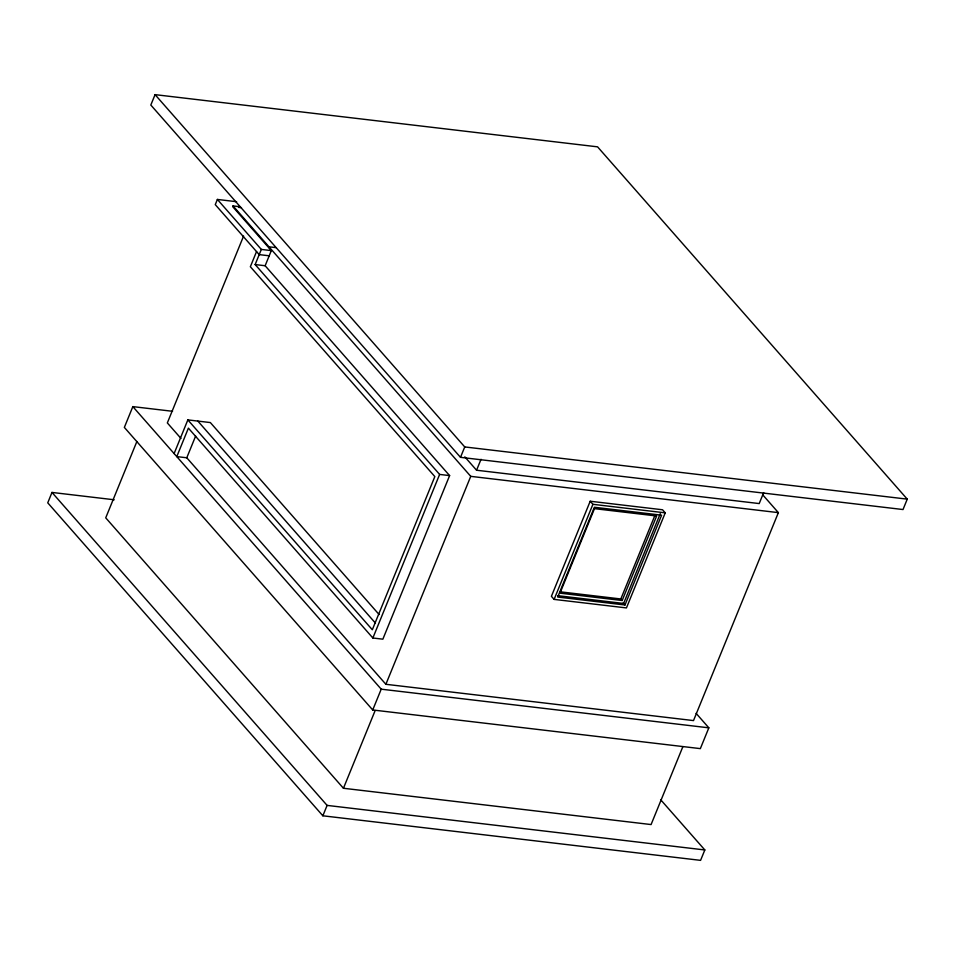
<?xml version="1.0" encoding="UTF-8"?>
<svg xmlns="http://www.w3.org/2000/svg" width="955" height="955" viewBox="0 0 955 955"><rect width="100%" height="100%" fill="white"/><g stroke="black" fill="none" stroke-linecap="round" stroke-linejoin="round"><path stroke-width="1.43" d="M155.068 94.641L150.818 105.038L460.501 457.338L903.012 509.54L907.25 499.143L597.567 146.843L155.068 94.641L464.739 446.94L907.25 499.143M114.206 499.775L51.988 492.434L47.75 502.831L322.862 815.797L700.576 860.36L704.826 849.962L660.609 799.657M172.533 411.295L132.841 406.615L124.353 427.41L372.725 709.971L700.349 748.625L708.837 727.829L696.1 713.337M236.625 201.708L217.382 199.44L215.269 204.633L259.211 254.627L269.203 255.797M136.887 441.473L105.73 517.837L343.442 788.269L651.083 824.559L682.801 746.834M240.421 206.793L233.02 205.922L232.71 206.674L271.316 250.604L265.144 265.741L449.614 475.602L382.86 639.182L372.868 638L188.398 428.138L176.782 456.609L186.774 457.779L385.88 684.293L693.509 720.583L778.373 512.632L762.663 494.762M243.597 236.052L167.34 422.922L180.996 438.464M174.108 453.577L187.849 419.902L210.351 422.564L379.123 614.554M256.537 251.583L250.365 266.732L434.835 476.593L372.319 629.763L187.849 419.902M449.614 475.602L439.622 474.42L255.152 264.559L261.324 249.422L217.382 199.44M268.653 247.572L268.964 246.808L275.911 247.62M186.774 457.779L195.62 436.089M372.868 638L439.622 474.42M460.501 457.338L464.739 446.94M322.862 815.797L327.099 805.399L51.988 492.434M372.725 709.971L381.212 689.176L132.841 406.615M343.442 788.269L375.16 710.544M385.88 684.293L470.743 476.354L233.02 205.922M763.666 492.625L759.201 503.572L476.569 470.23L481.034 459.283M590.202 501.232L551.405 596.314L554.115 599.394L626.444 607.917L665.241 512.847L662.531 509.767L590.202 501.232L592.912 504.312L665.241 512.847M554.115 599.394L592.912 504.312M622.171 600.504L559.988 593.162L594.476 508.657L656.658 515.987L622.171 600.504L620.822 598.964L654.748 515.819M660.275 513.647L623.627 603.441L557.827 595.681M624.988 604.981L661.624 515.187L594.368 507.26L557.72 597.042L624.988 604.981L623.185 602.927M238.547 207.366L241.472 207.713M261.324 249.422L271.316 250.604M255.152 264.559L265.144 265.741M470.743 476.354L778.373 512.632M560.108 591.802L620.822 598.964M381.212 689.176L708.837 727.829M327.099 805.399L704.826 849.962M464.81 456.848L476.569 470.23M197.84 421.083L375.446 623.126"/></g></svg>
